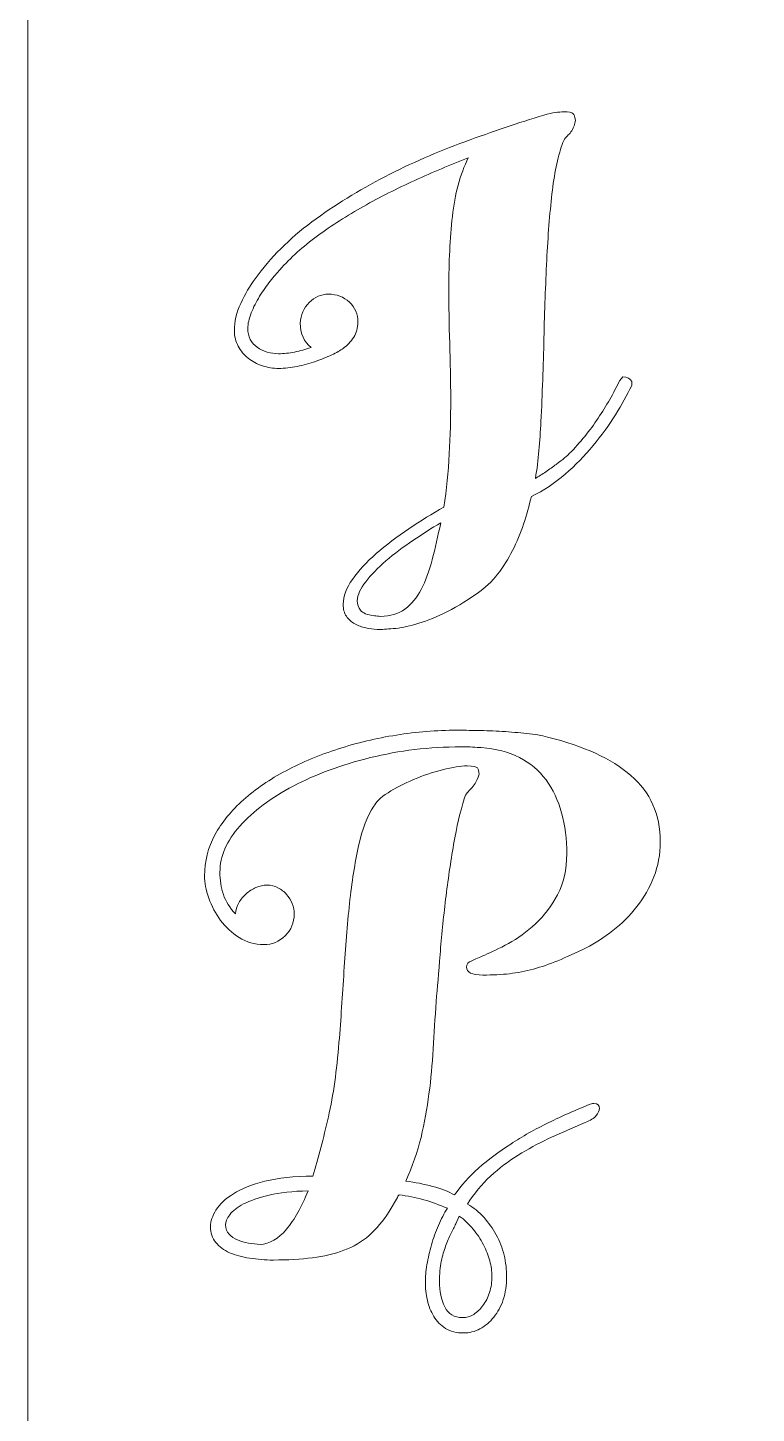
# Model space of a CAD drawing. Header units: millimetres. Extents: x -989 to 989, y -553 to 553.
# Drawn here: x 395.5 to 429.3, y 85.9 to 150.3 of the extents above; entities that cross this region are included whole.
import ezdxf

# ---------------------------------------------------------------- set-up
doc = ezdxf.new("R2010")
doc.units = ezdxf.units.MM
doc.header["$MEASUREMENT"] = 0
doc.layers.add('Camada 1', color=7, linetype='Continuous')

msp = doc.modelspace()

# ---------------------------------------------------------------- linework, layer by layer
at = {"layer": 'Camada 1', "color": 142, "lineweight": 20}
msp.add_lwpolyline([(395.4718, 33.5177), (593.2076, 33.5177), (593.2076, 414.1477), (395.4718, 414.1477), (395.4718, 33.5177)], close=True, dxfattribs=at)
at = {"layer": 'Camada 1', "color": 250, "lineweight": 9}
for points, knots in [([(408.1429, 136.5873), (408.1677, 136.974), (408.3065, 137.2913), (408.5593, 137.5491), (408.5593, 137.5491), (408.8122, 137.802), (409.1097, 137.9309), (409.4518, 137.9309), (409.4518, 137.9309), (409.8335, 137.9309), (410.1608, 137.8069), (410.4236, 137.559), (410.4236, 137.559), (410.6863, 137.3111), (410.8202, 136.9988), (410.8202, 136.6269), (410.8202, 136.6269), (410.8202, 136.3642), (410.7557, 136.1311), (410.6268, 135.9279), (410.6268, 135.9279), (410.493, 135.7196), (410.3293, 135.551), (410.131, 135.4122), (410.131, 135.4122), (410.0071, 135.3131), (409.8335, 135.2089), (409.6055, 135.1048), (409.6055, 135.1048), (409.3725, 135.0007), (409.1246, 134.9015), (408.8519, 134.8073), (408.8519, 134.8073), (408.5792, 134.7131), (408.2916, 134.6338), (407.9941, 134.5743), (407.9941, 134.5743), (407.6967, 134.5099), (407.414, 134.4801), (407.1414, 134.4801), (407.1414, 134.4801), (406.8835, 134.4801), (406.6257, 134.5198), (406.3778, 134.5991), (406.3778, 134.5991), (406.1299, 134.6834), (405.9118, 134.7974), (405.7184, 134.9561), (405.7184, 134.9561), (405.53, 135.1098), (405.3713, 135.2982), (405.2573, 135.5114), (405.2573, 135.5114), (405.1383, 135.7295), (405.0788, 135.9774), (405.0788, 136.2501), (405.0788, 136.2501), (405.0788, 136.6567), (405.178, 137.0781), (405.3763, 137.5045), (405.3763, 137.5045), (405.5746, 137.9309), (405.7977, 138.3126), (406.0456, 138.6498), (406.0456, 138.6498), (406.7497, 139.6265), (407.6322, 140.509), (408.6833, 141.2924), (408.6833, 141.2924), (409.7344, 142.0708), (410.8648, 142.7748), (412.0746, 143.3946), (412.0746, 143.3946), (413.2794, 144.0143), (414.5238, 144.5597), (415.798, 145.0208), (415.798, 145.0208), (417.0722, 145.4869), (418.2919, 145.8984), (419.457, 146.2603), (419.457, 146.2603), (419.6702, 146.3149), (419.8487, 146.3545), (419.9974, 146.3744), (419.9974, 146.3744), (420.1462, 146.3991), (420.2751, 146.4091), (420.3891, 146.4091), (420.3891, 146.4091), (420.6222, 146.4091), (420.7659, 146.3843), (420.8155, 146.3347), (420.8155, 146.3347), (420.8651, 146.2851), (420.9048, 146.181), (420.9296, 146.0174), (420.9296, 146.0174), (420.8899, 145.8191), (420.8453, 145.6802), (420.7957, 145.591), (420.7957, 145.591), (420.7461, 145.5067), (420.6965, 145.4323), (420.637, 145.3778), (420.637, 145.3778), (420.5825, 145.3233), (420.528, 145.2638), (420.4734, 145.1993), (420.4734, 145.1993), (420.4139, 145.1398), (420.3643, 145.0357), (420.3148, 144.887), (420.3148, 144.887), (420.1016, 144.2771), (419.9429, 143.5136), (419.8388, 142.5914), (419.8388, 142.5914), (419.7347, 141.6692), (419.6553, 140.638), (419.5959, 139.5075), (419.5959, 139.5075), (419.5413, 138.3721), (419.4967, 137.1624), (419.4669, 135.8832), (419.4669, 135.8832), (419.4372, 134.5991), (419.3926, 133.3051), (419.3281, 132.0061), (419.3281, 132.0061), (419.3033, 131.5499), (419.2736, 131.0988), (419.2339, 130.6575), (419.2339, 130.6575), (419.1992, 130.2212), (419.1447, 129.7898), (419.0703, 129.3684), (419.0703, 129.3684), (419.229, 129.4527), (419.3926, 129.5568), (419.5611, 129.6758), (419.5611, 129.6758), (419.7297, 129.7898), (419.8884, 129.9088), (420.0371, 130.0179), (420.0371, 130.0179), (420.1859, 130.1319), (420.3148, 130.2311), (420.4238, 130.3154), (420.4238, 130.3154), (420.5379, 130.4046), (420.6122, 130.4691), (420.6469, 130.5187), (420.6469, 130.5187), (421.1576, 131.0393), (421.6038, 131.5896), (421.9856, 132.1647), (421.9856, 132.1647), (422.3723, 132.7399), (422.7045, 133.3299), (422.9921, 133.9248), (422.9921, 133.9248), (422.9921, 133.9248), (423.1408, 134.0884), (423.1408, 134.0884), (423.1408, 134.0884), (423.3391, 134.0884), (423.473, 134.0141), (423.5474, 133.8653), (423.5474, 133.8653), (423.5474, 133.8653), (423.5474, 133.6819), (423.5474, 133.6819), (423.5474, 133.6819), (423.3391, 133.2604), (423.0863, 132.8093), (422.7888, 132.3234), (422.7888, 132.3234), (422.4913, 131.8425), (422.1443, 131.3615), (421.7526, 130.8905), (421.7526, 130.8905), (421.3659, 130.4195), (420.9296, 129.9783), (420.4536, 129.5618), (420.4536, 129.5618), (419.9776, 129.1453), (419.4521, 128.8032), (418.8819, 128.5305), (418.8819, 128.5305), (418.7827, 128.0992), (418.6637, 127.6678), (418.52, 127.2414), (418.52, 127.2414), (418.3762, 126.8101), (418.2076, 126.4035), (418.0093, 126.0119), (418.0093, 126.0119), (417.811, 125.6251), (417.5779, 125.2582), (417.3152, 124.9161), (417.3152, 124.9161), (417.0474, 124.574), (416.7301, 124.2766), (416.3583, 124.0138), (416.3583, 124.0138), (415.798, 123.6171), (415.2824, 123.3097), (414.8064, 123.0866), (414.8064, 123.0866), (414.3305, 122.8635), (413.8942, 122.695), (413.5074, 122.5859), (413.5074, 122.5859), (413.1157, 122.4718), (412.7687, 122.4074), (412.4662, 122.3826), (412.4662, 122.3826), (412.1638, 122.3578), (411.911, 122.3429), (411.7126, 122.3429), (411.7126, 122.3429), (411.5391, 122.3578), (411.3656, 122.3826), (411.1871, 122.4173), (411.1871, 122.4173), (411.0036, 122.457), (410.8351, 122.5165), (410.6764, 122.6057), (410.6764, 122.6057), (410.5128, 122.69), (410.3839, 122.809), (410.2847, 122.9577), (410.2847, 122.9577), (410.1856, 123.1065), (410.136, 123.2899), (410.136, 123.513), (410.136, 123.513), (410.136, 123.8849), (410.2798, 124.2716), (410.5624, 124.6732), (410.5624, 124.6732), (410.8499, 125.0797), (411.2218, 125.4764), (411.673, 125.873), (411.673, 125.873), (412.1291, 126.2697), (412.6299, 126.6564), (413.1852, 127.0282), (413.1852, 127.0282), (413.7405, 127.4001), (414.2809, 127.7323), (414.8163, 128.0298), (414.8163, 128.0298), (414.9403, 128.8478), (415.0246, 129.6709), (415.0692, 130.5038), (415.0692, 130.5038), (415.1138, 131.3318), (415.1337, 132.1746), (415.1337, 133.0274), (415.1337, 133.0274), (415.1337, 133.9099), (415.1188, 134.7826), (415.089, 135.6502), (415.089, 135.6502), (415.0593, 136.5179), (415.0444, 137.3855), (415.0444, 138.2532), (415.0444, 138.2532), (415.0444, 139.4133), (415.0989, 140.514), (415.213, 141.5502), (415.213, 141.5502), (415.3221, 142.5815), (415.57, 143.4938), (415.9517, 144.2722), (415.9517, 144.2722), (415.1237, 143.9499), (414.2957, 143.5979), (413.4628, 143.2211), (413.4628, 143.2211), (412.6348, 142.8443), (411.8415, 142.4427), (411.078, 142.0113), (411.078, 142.0113), (410.3194, 141.5849), (409.6005, 141.1288), (408.9362, 140.638), (408.9362, 140.638), (408.2668, 140.1471), (407.6867, 139.6265), (407.1909, 139.0663), (407.1909, 139.0663), (407.067, 138.9324), (406.9182, 138.7539), (406.7447, 138.5358), (406.7447, 138.5358), (406.5712, 138.3226), (406.4076, 138.0846), (406.2489, 137.8317), (406.2489, 137.8317), (406.0952, 137.5789), (405.9663, 137.321), (405.8622, 137.0583), (405.8622, 137.0583), (405.7581, 136.8005), (405.7035, 136.5575), (405.7035, 136.3344), (405.7035, 136.3344), (405.7035, 135.9526), (405.8473, 135.6601), (406.1398, 135.4618), (406.1398, 135.4618), (406.4324, 135.2635), (406.7645, 135.1643), (407.1364, 135.1643), (407.1364, 135.1643), (407.3843, 135.1643), (407.6322, 135.1891), (407.8801, 135.2387), (407.8801, 135.2387), (408.128, 135.2932), (408.3809, 135.3626), (408.6436, 135.4519), (408.6436, 135.4519), (408.3114, 135.7097), (408.1429, 136.0915), (408.1429, 136.5873)], [0, 0, 0, 0, 0.0120482, 0.0120482, 0.0120482, 0.0120482, 0.0240964, 0.0240964, 0.0240964, 0.0240964, 0.0361446, 0.0361446, 0.0361446, 0.0361446, 0.0481928, 0.0481928, 0.0481928, 0.0481928, 0.060241, 0.060241, 0.060241, 0.060241, 0.0722892, 0.0722892, 0.0722892, 0.0722892, 0.0843373, 0.0843373, 0.0843373, 0.0843373, 0.0963855, 0.0963855, 0.0963855, 0.0963855, 0.1084337, 0.1084337, 0.1084337, 0.1084337, 0.1204819, 0.1204819, 0.1204819, 0.1204819, 0.1325301, 0.1325301, 0.1325301, 0.1325301, 0.1445783, 0.1445783, 0.1445783, 0.1445783, 0.1566265, 0.1566265, 0.1566265, 0.1566265, 0.1686747, 0.1686747, 0.1686747, 0.1686747, 0.1807229, 0.1807229, 0.1807229, 0.1807229, 0.1927711, 0.1927711, 0.1927711, 0.1927711, 0.2048193, 0.2048193, 0.2048193, 0.2048193, 0.2168675, 0.2168675, 0.2168675, 0.2168675, 0.2289157, 0.2289157, 0.2289157, 0.2289157, 0.2409639, 0.2409639, 0.2409639, 0.2409639, 0.253012, 0.253012, 0.253012, 0.253012, 0.2650602, 0.2650602, 0.2650602, 0.2650602, 0.2771084, 0.2771084, 0.2771084, 0.2771084, 0.2891566, 0.2891566, 0.2891566, 0.2891566, 0.3012048, 0.3012048, 0.3012048, 0.3012048, 0.313253, 0.313253, 0.313253, 0.313253, 0.3253012, 0.3253012, 0.3253012, 0.3253012, 0.3373494, 0.3373494, 0.3373494, 0.3373494, 0.3493976, 0.3493976, 0.3493976, 0.3493976, 0.3614458, 0.3614458, 0.3614458, 0.3614458, 0.373494, 0.373494, 0.373494, 0.373494, 0.3855422, 0.3855422, 0.3855422, 0.3855422, 0.3975904, 0.3975904, 0.3975904, 0.3975904, 0.4096386, 0.4096386, 0.4096386, 0.4096386, 0.4216867, 0.4216867, 0.4216867, 0.4216867, 0.4337349, 0.4337349, 0.4337349, 0.4337349, 0.4457831, 0.4457831, 0.4457831, 0.4457831, 0.4578313, 0.4578313, 0.4578313, 0.4578313, 0.4698795, 0.4698795, 0.4698795, 0.4698795, 0.4819277, 0.4819277, 0.4819277, 0.4819277, 0.4939759, 0.4939759, 0.4939759, 0.4939759, 0.5060241, 0.5060241, 0.5060241, 0.5060241, 0.5180723, 0.5180723, 0.5180723, 0.5180723, 0.5301205, 0.5301205, 0.5301205, 0.5301205, 0.5421687, 0.5421687, 0.5421687, 0.5421687, 0.5542169, 0.5542169, 0.5542169, 0.5542169, 0.5662651, 0.5662651, 0.5662651, 0.5662651, 0.5783133, 0.5783133, 0.5783133, 0.5783133, 0.5903614, 0.5903614, 0.5903614, 0.5903614, 0.6024096, 0.6024096, 0.6024096, 0.6024096, 0.6144578, 0.6144578, 0.6144578, 0.6144578, 0.626506, 0.626506, 0.626506, 0.626506, 0.6385542, 0.6385542, 0.6385542, 0.6385542, 0.6506024, 0.6506024, 0.6506024, 0.6506024, 0.6626506, 0.6626506, 0.6626506, 0.6626506, 0.6746988, 0.6746988, 0.6746988, 0.6746988, 0.686747, 0.686747, 0.686747, 0.686747, 0.6987952, 0.6987952, 0.6987952, 0.6987952, 0.7108434, 0.7108434, 0.7108434, 0.7108434, 0.7228916, 0.7228916, 0.7228916, 0.7228916, 0.7349398, 0.7349398, 0.7349398, 0.7349398, 0.746988, 0.746988, 0.746988, 0.746988, 0.7590361, 0.7590361, 0.7590361, 0.7590361, 0.7710843, 0.7710843, 0.7710843, 0.7710843, 0.7831325, 0.7831325, 0.7831325, 0.7831325, 0.7951807, 0.7951807, 0.7951807, 0.7951807, 0.8072289, 0.8072289, 0.8072289, 0.8072289, 0.8192771, 0.8192771, 0.8192771, 0.8192771, 0.8313253, 0.8313253, 0.8313253, 0.8313253, 0.8433735, 0.8433735, 0.8433735, 0.8433735, 0.8554217, 0.8554217, 0.8554217, 0.8554217, 0.8674699, 0.8674699, 0.8674699, 0.8674699, 0.8795181, 0.8795181, 0.8795181, 0.8795181, 0.8915663, 0.8915663, 0.8915663, 0.8915663, 0.9036145, 0.9036145, 0.9036145, 0.9036145, 0.9156627, 0.9156627, 0.9156627, 0.9156627, 0.9277108, 0.9277108, 0.9277108, 0.9277108, 0.939759, 0.939759, 0.939759, 0.939759, 0.9518072, 0.9518072, 0.9518072, 0.9518072, 0.9638554, 0.9638554, 0.9638554, 0.9638554, 0.9759036, 0.9759036, 0.9759036, 0.9759036, 1, 1, 1, 1]), ([(411.5887, 122.9726), (411.6383, 122.9726), (411.6829, 122.9676), (411.7275, 122.9627), (411.7275, 122.9627), (411.7721, 122.9577), (411.8167, 122.9528), (411.8663, 122.9528), (411.8663, 122.9528), (412.3225, 122.9528), (412.7042, 123.0668), (413.0067, 123.2899), (413.0067, 123.2899), (413.3091, 123.513), (413.562, 123.8204), (413.7652, 124.2071), (413.7652, 124.2071), (413.9685, 124.5988), (414.1421, 125.0599), (414.2759, 125.5855), (414.2759, 125.5855), (414.4098, 126.111), (414.5436, 126.6861), (414.6676, 127.3059), (414.6676, 127.3059), (414.2561, 127.058), (413.8297, 126.7803), (413.3785, 126.4779), (413.3785, 126.4779), (412.9273, 126.1755), (412.5059, 125.8582), (412.1241, 125.5309), (412.1241, 125.5309), (411.7424, 125.1987), (411.4251, 124.8765), (411.1821, 124.5641), (411.1821, 124.5641), (410.9342, 124.2468), (410.8053, 123.9543), (410.7904, 123.6816), (410.7904, 123.6816), (410.8053, 123.5081), (410.8499, 123.3593), (410.9392, 123.2354), (410.9392, 123.2354), (411.0235, 123.1114), (411.2416, 123.0222), (411.5887, 122.9726)], [0, 0, 0, 0, 0.0769231, 0.0769231, 0.0769231, 0.0769231, 0.1538462, 0.1538462, 0.1538462, 0.1538462, 0.2307692, 0.2307692, 0.2307692, 0.2307692, 0.3076923, 0.3076923, 0.3076923, 0.3076923, 0.3846154, 0.3846154, 0.3846154, 0.3846154, 0.4615385, 0.4615385, 0.4615385, 0.4615385, 0.5384615, 0.5384615, 0.5384615, 0.5384615, 0.6153846, 0.6153846, 0.6153846, 0.6153846, 0.6923077, 0.6923077, 0.6923077, 0.6923077, 0.7692308, 0.7692308, 0.7692308, 0.7692308, 0.8461538, 0.8461538, 0.8461538, 0.8461538, 1, 1, 1, 1]), ([(406.4448, 107.6914), (406.0234, 107.6914), (405.6416, 107.8004), (405.2995, 108.0186), (405.2995, 108.0186), (404.9624, 108.2368), (404.6748, 108.4995), (404.4368, 108.8168), (404.4368, 108.8168), (404.2038, 109.1341), (404.0203, 109.4812), (403.8865, 109.8531), (403.8865, 109.8531), (403.7576, 110.2249), (403.6931, 110.572), (403.6931, 110.8942), (403.6931, 110.8942), (403.6931, 111.5636), (403.8518, 112.1982), (404.174, 112.7882), (404.174, 112.7882), (404.4963, 113.3782), (404.9425, 113.9236), (405.5028, 114.4243), (405.5028, 114.4243), (406.068, 114.9301), (406.7274, 115.3763), (407.481, 115.7779), (407.481, 115.7779), (408.2346, 116.1745), (409.0477, 116.5117), (409.9104, 116.7893), (409.9104, 116.7893), (410.7781, 117.0719), (411.6804, 117.2851), (412.6125, 117.4338), (412.6125, 117.4338), (413.5446, 117.5826), (414.4768, 117.657), (415.4089, 117.657), (415.4089, 117.657), (415.6915, 117.657), (416.0187, 117.652), (416.3905, 117.647), (416.3905, 117.647), (416.7624, 117.6421), (417.1442, 117.6272), (417.5309, 117.6024), (417.5309, 117.6024), (417.9226, 117.5776), (418.2994, 117.5429), (418.6663, 117.5082), (418.6663, 117.5082), (419.0282, 117.4685), (419.3554, 117.414), (419.638, 117.3396), (419.638, 117.3396), (421.3089, 116.9281), (422.598, 116.3332), (423.5102, 115.5548), (423.5102, 115.5548), (424.4175, 114.7714), (424.8737, 113.7451), (424.8737, 112.4659), (424.8737, 112.4659), (424.8737, 111.8858), (424.7745, 111.3405), (424.5762, 110.8397), (424.5762, 110.8397), (424.3779, 110.3389), (424.1151, 109.8778), (423.7879, 109.4564), (423.7879, 109.4564), (423.4606, 109.035), (423.0888, 108.6631), (422.6723, 108.3409), (422.6723, 108.3409), (422.2608, 108.0186), (421.8443, 107.7509), (421.4229, 107.5377), (421.4229, 107.5377), (420.937, 107.3046), (420.5007, 107.1063), (420.114, 106.9427), (420.114, 106.9427), (419.7223, 106.7841), (419.3455, 106.6551), (418.9786, 106.556), (418.9786, 106.556), (418.6117, 106.4568), (418.2448, 106.3825), (417.873, 106.3378), (417.873, 106.3378), (417.5011, 106.2982), (417.0847, 106.2734), (416.6285, 106.2734), (416.6285, 106.2734), (416.1179, 106.2734), (415.865, 106.3973), (415.865, 106.6452), (415.865, 106.6452), (415.8749, 106.7841), (415.9592, 106.8832), (416.1129, 106.9427), (416.1129, 106.9427), (416.2715, 107.0072), (416.4699, 107.0915), (416.7178, 107.2055), (416.7178, 107.2055), (417.0152, 107.3294), (417.3821, 107.5079), (417.8184, 107.7459), (417.8184, 107.7459), (418.2498, 107.9789), (418.6663, 108.2814), (419.0728, 108.6532), (419.0728, 108.6532), (419.4744, 109.0251), (419.8165, 109.4812), (420.1041, 110.0117), (420.1041, 110.0117), (420.3867, 110.5472), (420.5305, 111.1768), (420.5305, 111.9106), (420.5305, 111.9106), (420.5305, 112.5899), (420.4511, 113.2245), (420.2875, 113.8145), (420.2875, 113.8145), (420.1289, 114.4045), (419.8859, 114.9152), (419.5637, 115.3465), (419.5637, 115.3465), (419.2414, 115.7828), (418.8299, 116.1299), (418.3291, 116.3877), (418.3291, 116.3877), (417.8284, 116.6505), (417.2384, 116.8042), (416.5542, 116.8538), (416.5542, 116.8538), (416.5542, 116.8538), (416.4798, 116.8538), (416.4798, 116.8538), (416.4798, 116.8538), (416.331, 116.8637), (416.1823, 116.8736), (416.0336, 116.8785), (416.0336, 116.8785), (415.8848, 116.8835), (415.746, 116.8835), (415.6072, 116.8835), (415.6072, 116.8835), (414.1446, 116.8835), (412.7415, 116.7149), (411.3929, 116.3827), (411.3929, 116.3827), (410.0393, 116.0456), (408.8494, 115.6093), (407.8132, 115.0639), (407.8132, 115.0639), (406.7819, 114.5185), (405.954, 113.8988), (405.3342, 113.2047), (405.3342, 113.2047), (404.7145, 112.5105), (404.4071, 111.7966), (404.4071, 111.0628), (404.4071, 111.0628), (404.4071, 110.691), (404.4616, 110.3439), (404.5657, 110.0216), (404.5657, 110.0216), (404.6748, 109.6994), (404.8582, 109.3969), (405.126, 109.1143), (405.126, 109.1143), (405.1359, 109.2978), (405.1904, 109.4713), (405.2846, 109.6349), (405.2846, 109.6349), (405.3739, 109.7985), (405.4929, 109.9373), (405.6267, 110.0563), (405.6267, 110.0563), (405.7655, 110.1753), (405.9143, 110.2695), (406.0829, 110.3439), (406.0829, 110.3439), (406.2514, 110.4183), (406.42, 110.4579), (406.5935, 110.4579), (406.5935, 110.4579), (406.7819, 110.4579), (406.9505, 110.4183), (407.1042, 110.334), (407.1042, 110.334), (407.2579, 110.2547), (407.3918, 110.1505), (407.5058, 110.0266), (407.5058, 110.0266), (407.6149, 109.9026), (407.7041, 109.7589), (407.7636, 109.6002), (407.7636, 109.6002), (407.8281, 109.4366), (407.8578, 109.273), (407.8578, 109.1143), (407.8578, 109.1143), (407.8578, 108.7127), (407.719, 108.3756), (407.4414, 108.1029), (407.4414, 108.1029), (407.1587, 107.8302), (406.8315, 107.6914), (406.4448, 107.6914)], [0, 0, 0, 0, 0.0181818, 0.0181818, 0.0181818, 0.0181818, 0.0363636, 0.0363636, 0.0363636, 0.0363636, 0.0545455, 0.0545455, 0.0545455, 0.0545455, 0.0727273, 0.0727273, 0.0727273, 0.0727273, 0.0909091, 0.0909091, 0.0909091, 0.0909091, 0.1090909, 0.1090909, 0.1090909, 0.1090909, 0.1272727, 0.1272727, 0.1272727, 0.1272727, 0.1454545, 0.1454545, 0.1454545, 0.1454545, 0.1636364, 0.1636364, 0.1636364, 0.1636364, 0.1818182, 0.1818182, 0.1818182, 0.1818182, 0.2, 0.2, 0.2, 0.2, 0.2181818, 0.2181818, 0.2181818, 0.2181818, 0.2363636, 0.2363636, 0.2363636, 0.2363636, 0.2545455, 0.2545455, 0.2545455, 0.2545455, 0.2727273, 0.2727273, 0.2727273, 0.2727273, 0.2909091, 0.2909091, 0.2909091, 0.2909091, 0.3090909, 0.3090909, 0.3090909, 0.3090909, 0.3272727, 0.3272727, 0.3272727, 0.3272727, 0.3454545, 0.3454545, 0.3454545, 0.3454545, 0.3636364, 0.3636364, 0.3636364, 0.3636364, 0.3818182, 0.3818182, 0.3818182, 0.3818182, 0.4, 0.4, 0.4, 0.4, 0.4181818, 0.4181818, 0.4181818, 0.4181818, 0.4363636, 0.4363636, 0.4363636, 0.4363636, 0.4545455, 0.4545455, 0.4545455, 0.4545455, 0.4727273, 0.4727273, 0.4727273, 0.4727273, 0.4909091, 0.4909091, 0.4909091, 0.4909091, 0.5090909, 0.5090909, 0.5090909, 0.5090909, 0.5272727, 0.5272727, 0.5272727, 0.5272727, 0.5454545, 0.5454545, 0.5454545, 0.5454545, 0.5636364, 0.5636364, 0.5636364, 0.5636364, 0.5818182, 0.5818182, 0.5818182, 0.5818182, 0.6, 0.6, 0.6, 0.6, 0.6181818, 0.6181818, 0.6181818, 0.6181818, 0.6363636, 0.6363636, 0.6363636, 0.6363636, 0.6545455, 0.6545455, 0.6545455, 0.6545455, 0.6727273, 0.6727273, 0.6727273, 0.6727273, 0.6909091, 0.6909091, 0.6909091, 0.6909091, 0.7090909, 0.7090909, 0.7090909, 0.7090909, 0.7272727, 0.7272727, 0.7272727, 0.7272727, 0.7454545, 0.7454545, 0.7454545, 0.7454545, 0.7636364, 0.7636364, 0.7636364, 0.7636364, 0.7818182, 0.7818182, 0.7818182, 0.7818182, 0.8, 0.8, 0.8, 0.8, 0.8181818, 0.8181818, 0.8181818, 0.8181818, 0.8363636, 0.8363636, 0.8363636, 0.8363636, 0.8545455, 0.8545455, 0.8545455, 0.8545455, 0.8727273, 0.8727273, 0.8727273, 0.8727273, 0.8909091, 0.8909091, 0.8909091, 0.8909091, 0.9090909, 0.9090909, 0.9090909, 0.9090909, 0.9272727, 0.9272727, 0.9272727, 0.9272727, 0.9454545, 0.9454545, 0.9454545, 0.9454545, 0.9636364, 0.9636364, 0.9636364, 0.9636364, 1, 1, 1, 1]), ([(412.2655, 95.2815), (411.9928, 94.8402), (411.6854, 94.4684), (411.3433, 94.1709), (411.3433, 94.1709), (411.0012, 93.8784), (410.6145, 93.6454), (410.1732, 93.4768), (410.1732, 93.4768), (409.7319, 93.3132), (409.2411, 93.1942), (408.7056, 93.1297), (408.7056, 93.1297), (408.1652, 93.0603), (407.5603, 93.0256), (406.891, 93.0256), (406.891, 93.0256), (406.5092, 93.0256), (406.1374, 93.0554), (405.7854, 93.1099), (405.7854, 93.1099), (405.4334, 93.1644), (405.121, 93.2537), (404.8533, 93.3677), (404.8533, 93.3677), (404.5905, 93.4867), (404.3773, 93.6454), (404.2137, 93.8437), (404.2137, 93.8437), (404.055, 94.042), (403.9708, 94.2899), (403.9708, 94.5824), (403.9708, 94.5824), (403.9708, 94.8204), (404.055, 95.0733), (404.2236, 95.346), (404.2236, 95.346), (404.3922, 95.6186), (404.6599, 95.8715), (405.0318, 96.1045), (405.0318, 96.1045), (405.4036, 96.3425), (405.8945, 96.5359), (406.4993, 96.6896), (406.4993, 96.6896), (407.1092, 96.8433), (407.8529, 96.9226), (408.7304, 96.9226), (408.7304, 96.9226), (408.9783, 97.7555), (409.2163, 98.6728), (409.4493, 99.6842), (409.4493, 99.6842), (409.6774, 100.6956), (409.841, 101.8459), (409.9402, 103.135), (409.9402, 103.135), (410.0294, 104.2257), (410.1038, 105.3264), (410.1732, 106.442), (410.1732, 106.442), (410.2426, 107.5575), (410.3269, 108.6136), (410.431, 109.6052), (410.431, 109.6052), (410.5401, 110.5968), (410.6789, 111.4892), (410.8525, 112.2825), (410.8525, 112.2825), (411.026, 113.0758), (411.259, 113.6856), (411.5614, 114.1219), (411.5614, 114.1219), (411.6457, 114.3202), (411.8639, 114.5285), (412.2209, 114.7516), (412.2209, 114.7516), (412.5729, 114.9747), (412.9695, 115.1829), (413.4108, 115.3664), (413.4108, 115.3664), (413.852, 115.5548), (414.2983, 115.7035), (414.7594, 115.8225), (414.7594, 115.8225), (415.2155, 115.9415), (415.5973, 116.001), (415.8947, 116.001), (415.8947, 116.001), (416.1674, 116.001), (416.3261, 115.9663), (416.3757, 115.9068), (416.3757, 115.9068), (416.4252, 115.8423), (416.45, 115.7432), (416.45, 115.6093), (416.45, 115.6093), (416.3905, 115.4209), (416.3261, 115.2821), (416.2666, 115.1879), (416.2666, 115.1879), (416.2021, 115.0986), (416.1426, 115.0143), (416.0782, 114.9499), (416.0782, 114.9499), (416.0187, 114.8805), (415.9592, 114.816), (415.9047, 114.7516), (415.9047, 114.7516), (415.8452, 114.6921), (415.8005, 114.5979), (415.7658, 114.4739), (415.7658, 114.4739), (415.5774, 113.879), (415.4138, 113.17), (415.27, 112.3469), (415.27, 112.3469), (415.1263, 111.5189), (415.0023, 110.6711), (414.8982, 109.7985), (414.8982, 109.7985), (414.7941, 108.9259), (414.7048, 108.0682), (414.6404, 107.2303), (414.6404, 107.2303), (414.571, 106.3973), (414.5115, 105.6685), (414.4619, 105.0488), (414.4619, 105.0488), (414.4024, 104.2803), (414.3528, 103.5415), (414.3131, 102.8375), (414.3131, 102.8375), (414.2784, 102.1285), (414.214, 101.4344), (414.1247, 100.7551), (414.1247, 100.7551), (414.0404, 100.0709), (413.9165, 99.3966), (413.7529, 98.7273), (413.7529, 98.7273), (413.5942, 98.058), (413.3562, 97.3837), (413.0488, 96.6995), (413.0488, 96.6995), (413.4802, 96.64), (413.8967, 96.5557), (414.2933, 96.4516), (414.2933, 96.4516), (414.6899, 96.3425), (415.032, 96.2136), (415.3147, 96.05), (415.3147, 96.05), (415.6121, 96.4962), (415.984, 96.9127), (416.4302, 97.3044), (416.4302, 97.3044), (416.8764, 97.696), (417.3772, 98.0679), (417.9226, 98.4199), (417.9226, 98.4199), (418.4679, 98.7719), (419.053, 99.1041), (419.6876, 99.4165), (419.6876, 99.4165), (420.3173, 99.7239), (420.9618, 100.0114), (421.6212, 100.2692), (421.6212, 100.2692), (421.6956, 100.294), (421.7501, 100.3089), (421.7898, 100.3089), (421.7898, 100.3089), (421.9633, 100.3089), (422.0476, 100.2246), (422.0476, 100.066), (422.0476, 100.066), (422.0476, 99.9668), (421.998, 99.8577), (421.8989, 99.7387), (421.8989, 99.7387), (421.7997, 99.6197), (421.6262, 99.5156), (421.3783, 99.4165), (421.3783, 99.4165), (421.3783, 99.4165), (421.061, 99.2826), (421.061, 99.2826), (421.061, 99.2826), (420.59, 99.0843), (420.119, 98.876), (419.6479, 98.6529), (419.6479, 98.6529), (419.1769, 98.4298), (418.7158, 98.177), (418.2647, 97.8993), (418.2647, 97.8993), (417.8135, 97.6217), (417.3821, 97.2944), (416.9805, 96.9226), (416.9805, 96.9226), (416.5789, 96.5507), (416.222, 96.1194), (415.9096, 95.6236), (415.9096, 95.6236), (416.1972, 95.4649), (416.45, 95.2617), (416.6731, 95.0138), (416.6731, 95.0138), (416.8963, 94.7659), (417.0896, 94.4932), (417.2532, 94.1957), (417.2532, 94.1957), (417.4119, 93.8982), (417.5309, 93.5859), (417.6152, 93.2487), (417.6152, 93.2487), (417.6945, 92.9165), (417.7342, 92.5794), (417.7342, 92.2323), (417.7342, 92.2323), (417.7342, 91.8605), (417.6796, 91.5134), (417.5755, 91.1911), (417.5755, 91.1911), (417.4714, 90.8689), (417.3226, 90.5962), (417.1392, 90.3681), (417.1392, 90.3681), (416.9508, 90.1401), (416.7376, 89.9566), (416.4947, 89.8277), (416.4947, 89.8277), (416.2567, 89.6988), (415.9989, 89.6343), (415.7262, 89.6343), (415.7262, 89.6343), (415.4039, 89.6343), (415.1263, 89.7037), (414.8982, 89.8475), (414.8982, 89.8475), (414.6652, 89.9913), (414.4817, 90.1748), (414.3478, 90.4028), (414.3478, 90.4028), (414.209, 90.6309), (414.1099, 90.8838), (414.0504, 91.1614), (414.0504, 91.1614), (413.9859, 91.439), (413.9562, 91.7167), (413.9562, 91.9844), (413.9562, 91.9844), (413.9562, 92.2323), (413.981, 92.51), (414.0305, 92.8124), (414.0305, 92.8124), (414.0801, 93.1149), (414.1495, 93.4173), (414.2338, 93.7247), (414.2338, 93.7247), (414.3231, 94.037), (414.4321, 94.3395), (414.561, 94.632), (414.561, 94.632), (414.6899, 94.9295), (414.8288, 95.1972), (414.9775, 95.4302), (414.9775, 95.4302), (414.2586, 95.7525), (413.5099, 95.9607), (412.7315, 96.0599), (412.7315, 96.0599), (412.7067, 96.0351), (412.6869, 96.0153), (412.682, 95.9954), (412.682, 95.9954), (412.677, 95.9756), (412.6671, 95.9558), (412.6572, 95.931), (412.6572, 95.931), (412.6572, 95.931), (412.2655, 95.2815), (412.2655, 95.2815)], [0, 0, 0, 0, 0.0138889, 0.0138889, 0.0138889, 0.0138889, 0.0277778, 0.0277778, 0.0277778, 0.0277778, 0.0416667, 0.0416667, 0.0416667, 0.0416667, 0.0555556, 0.0555556, 0.0555556, 0.0555556, 0.0694444, 0.0694444, 0.0694444, 0.0694444, 0.0833333, 0.0833333, 0.0833333, 0.0833333, 0.0972222, 0.0972222, 0.0972222, 0.0972222, 0.1111111, 0.1111111, 0.1111111, 0.1111111, 0.125, 0.125, 0.125, 0.125, 0.1388889, 0.1388889, 0.1388889, 0.1388889, 0.1527778, 0.1527778, 0.1527778, 0.1527778, 0.1666667, 0.1666667, 0.1666667, 0.1666667, 0.1805556, 0.1805556, 0.1805556, 0.1805556, 0.1944444, 0.1944444, 0.1944444, 0.1944444, 0.2083333, 0.2083333, 0.2083333, 0.2083333, 0.2222222, 0.2222222, 0.2222222, 0.2222222, 0.2361111, 0.2361111, 0.2361111, 0.2361111, 0.25, 0.25, 0.25, 0.25, 0.2638889, 0.2638889, 0.2638889, 0.2638889, 0.2777778, 0.2777778, 0.2777778, 0.2777778, 0.2916667, 0.2916667, 0.2916667, 0.2916667, 0.3055556, 0.3055556, 0.3055556, 0.3055556, 0.3194444, 0.3194444, 0.3194444, 0.3194444, 0.3333333, 0.3333333, 0.3333333, 0.3333333, 0.3472222, 0.3472222, 0.3472222, 0.3472222, 0.3611111, 0.3611111, 0.3611111, 0.3611111, 0.375, 0.375, 0.375, 0.375, 0.3888889, 0.3888889, 0.3888889, 0.3888889, 0.4027778, 0.4027778, 0.4027778, 0.4027778, 0.4166667, 0.4166667, 0.4166667, 0.4166667, 0.4305556, 0.4305556, 0.4305556, 0.4305556, 0.4444444, 0.4444444, 0.4444444, 0.4444444, 0.4583333, 0.4583333, 0.4583333, 0.4583333, 0.4722222, 0.4722222, 0.4722222, 0.4722222, 0.4861111, 0.4861111, 0.4861111, 0.4861111, 0.5, 0.5, 0.5, 0.5, 0.5138889, 0.5138889, 0.5138889, 0.5138889, 0.5277778, 0.5277778, 0.5277778, 0.5277778, 0.5416667, 0.5416667, 0.5416667, 0.5416667, 0.5555556, 0.5555556, 0.5555556, 0.5555556, 0.5694444, 0.5694444, 0.5694444, 0.5694444, 0.5833333, 0.5833333, 0.5833333, 0.5833333, 0.5972222, 0.5972222, 0.5972222, 0.5972222, 0.6111111, 0.6111111, 0.6111111, 0.6111111, 0.625, 0.625, 0.625, 0.625, 0.6388889, 0.6388889, 0.6388889, 0.6388889, 0.6527778, 0.6527778, 0.6527778, 0.6527778, 0.6666667, 0.6666667, 0.6666667, 0.6666667, 0.6805556, 0.6805556, 0.6805556, 0.6805556, 0.6944444, 0.6944444, 0.6944444, 0.6944444, 0.7083333, 0.7083333, 0.7083333, 0.7083333, 0.7222222, 0.7222222, 0.7222222, 0.7222222, 0.7361111, 0.7361111, 0.7361111, 0.7361111, 0.75, 0.75, 0.75, 0.75, 0.7638889, 0.7638889, 0.7638889, 0.7638889, 0.7777778, 0.7777778, 0.7777778, 0.7777778, 0.7916667, 0.7916667, 0.7916667, 0.7916667, 0.8055556, 0.8055556, 0.8055556, 0.8055556, 0.8194444, 0.8194444, 0.8194444, 0.8194444, 0.8333333, 0.8333333, 0.8333333, 0.8333333, 0.8472222, 0.8472222, 0.8472222, 0.8472222, 0.8611111, 0.8611111, 0.8611111, 0.8611111, 0.875, 0.875, 0.875, 0.875, 0.8888889, 0.8888889, 0.8888889, 0.8888889, 0.9027778, 0.9027778, 0.9027778, 0.9027778, 0.9166667, 0.9166667, 0.9166667, 0.9166667, 0.9305556, 0.9305556, 0.9305556, 0.9305556, 0.9444444, 0.9444444, 0.9444444, 0.9444444, 0.9583333, 0.9583333, 0.9583333, 0.9583333, 0.9722222, 0.9722222, 0.9722222, 0.9722222, 1, 1, 1, 1]), ([(406.2713, 93.7445), (406.7175, 93.7743), (407.124, 94.0073), (407.4959, 94.4535), (407.4959, 94.4535), (407.8677, 94.8997), (408.2049, 95.4947), (408.5024, 96.2384), (408.5024, 96.2384), (407.7835, 96.2285), (407.1786, 96.1591), (406.6877, 96.045), (406.6877, 96.045), (406.1969, 95.926), (405.8052, 95.7872), (405.5077, 95.6335), (405.5077, 95.6335), (405.2103, 95.4798), (404.9971, 95.3112), (404.8681, 95.1328), (404.8681, 95.1328), (404.7343, 94.9543), (404.6698, 94.7956), (404.6698, 94.6568), (404.6698, 94.6568), (404.6698, 94.4833), (404.7244, 94.3444), (404.8285, 94.2304), (404.8285, 94.2304), (404.9326, 94.1213), (405.0665, 94.0271), (405.2202, 93.9627), (405.2202, 93.9627), (405.3739, 93.8933), (405.5474, 93.8437), (405.7308, 93.8139), (405.7308, 93.8139), (405.9192, 93.7792), (406.0977, 93.7594), (406.2713, 93.7445)], [0, 0, 0, 0, 0.0909091, 0.0909091, 0.0909091, 0.0909091, 0.1818182, 0.1818182, 0.1818182, 0.1818182, 0.2727273, 0.2727273, 0.2727273, 0.2727273, 0.3636364, 0.3636364, 0.3636364, 0.3636364, 0.4545455, 0.4545455, 0.4545455, 0.4545455, 0.5454545, 0.5454545, 0.5454545, 0.5454545, 0.6363636, 0.6363636, 0.6363636, 0.6363636, 0.7272727, 0.7272727, 0.7272727, 0.7272727, 0.8181818, 0.8181818, 0.8181818, 0.8181818, 1, 1, 1, 1]), ([(415.3692, 94.7163), (415.3047, 94.5675), (415.2304, 94.4089), (415.1461, 94.2453), (415.1461, 94.2453), (415.0618, 94.0767), (414.9775, 93.8883), (414.8982, 93.6751), (414.8982, 93.6751), (414.8189, 93.4669), (414.7494, 93.2289), (414.6949, 92.9612), (414.6949, 92.9612), (414.6404, 92.6934), (414.6106, 92.3811), (414.6106, 92.0191), (414.6106, 92.0191), (414.6106, 91.5779), (414.6949, 91.1862), (414.8585, 90.849), (414.8585, 90.849), (415.0271, 90.5169), (415.2998, 90.3483), (415.6815, 90.3483), (415.6815, 90.3483), (415.865, 90.3483), (416.0385, 90.3979), (416.2021, 90.497), (416.2021, 90.497), (416.3608, 90.5962), (416.5046, 90.735), (416.6335, 90.9085), (416.6335, 90.9085), (416.7624, 91.0821), (416.8665, 91.2854), (416.9409, 91.5184), (416.9409, 91.5184), (417.0152, 91.7564), (417.05, 92.0092), (417.05, 92.2819), (417.05, 92.2819), (417.05, 92.505), (417.0152, 92.743), (416.9508, 92.9909), (416.9508, 92.9909), (416.8814, 93.2388), (416.7822, 93.4867), (416.6533, 93.7396), (416.6533, 93.7396), (416.5244, 93.9974), (416.3608, 94.2354), (416.1724, 94.4684), (416.1724, 94.4684), (415.979, 94.6965), (415.7708, 94.8997), (415.5328, 95.0683), (415.5328, 95.0683), (415.5328, 95.0683), (415.3692, 94.7163), (415.3692, 94.7163)], [0, 0, 0, 0, 0.0625, 0.0625, 0.0625, 0.0625, 0.125, 0.125, 0.125, 0.125, 0.1875, 0.1875, 0.1875, 0.1875, 0.25, 0.25, 0.25, 0.25, 0.3125, 0.3125, 0.3125, 0.3125, 0.375, 0.375, 0.375, 0.375, 0.4375, 0.4375, 0.4375, 0.4375, 0.5, 0.5, 0.5, 0.5, 0.5625, 0.5625, 0.5625, 0.5625, 0.625, 0.625, 0.625, 0.625, 0.6875, 0.6875, 0.6875, 0.6875, 0.75, 0.75, 0.75, 0.75, 0.8125, 0.8125, 0.8125, 0.8125, 0.875, 0.875, 0.875, 0.875, 1, 1, 1, 1])]:
    msp.add_open_spline(points, degree=3, knots=knots, dxfattribs=at)

doc.saveas('drawing.dxf')
